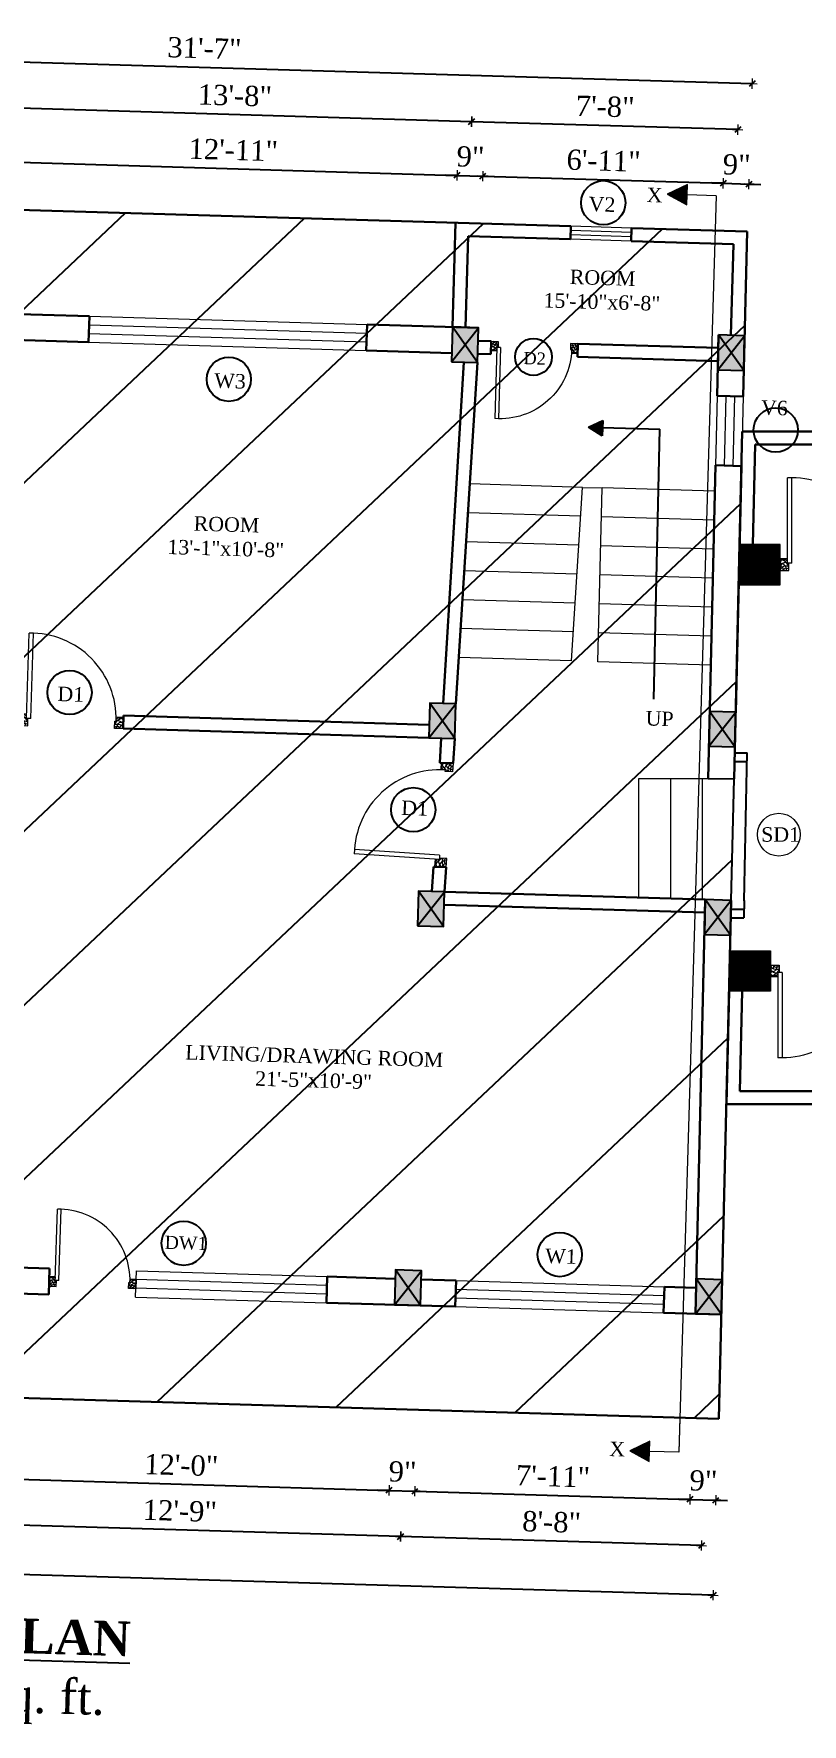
# Model space of a CAD drawing. Header units: inches. Extents: x 4069 to 291496, y -47643 to 12535.
# Drawn here: x 139579 to 139845, y -21531 to -20947 of the extents above; entities that cross this region are included whole.
import ezdxf

# ---------------------------------------------------------------- set-up
doc = ezdxf.new("R2010")
doc.units = ezdxf.units.IN
doc.header["$LTSCALE"] = 5
doc.header["$MEASUREMENT"] = 0
for name, color, linetype, lineweight in [('A-WALL', 7, 'Continuous', 9), ('Dimension', 7, 'Continuous', 18), ('DOOR', 62, 'Continuous', 0), ('Dw', 2, 'Continuous', 18), ('tefriş', 30, 'Continuous', 9)]:
    doc.layers.add(name, color=color, linetype=linetype, lineweight=lineweight)
doc.layers.add('dim line', color=7, linetype='Continuous', lineweight=15, true_color=0xfab2b2)
doc.layers.add('TEXT', color=6, linetype='Continuous')
doc.layers.add('WALL', color=7, linetype='Continuous')
doc.styles.add('ordinary', font='times.ttf')
doc.dimstyles.new('Copy of 96', dxfattribs={"dimtxt": 7, "dimasz": 4, "dimexe": 0.5, "dimexo": 0.5, "dimgap": 3, "dimtad": 1, "dimdec": 1, "dimzin": 11, "dimdsep": 46, "dimlunit": 4, "dimtxsty": 'ordinary', "dimblk": 'OBLIQUE', "dimcen": 0.09, "dimse1": 1, "dimse2": 1, "dimclrt": 6, "dimazin": 0, "dimtfac": 1, "dimtdec": 1, "dimtix": 1, "dimtmove": 2, "dimatfit": 3, "dimldrblk": 'leader', "dimfxl": 0.5, "dimfxlon": 1, "dimtolj": 1, "dimtzin": 0, "dimarcsym": 0})

# ---------------------------------------------------------------- blocks, each defined once
blk = doc.blocks.new('C1a')
at = {"color": 1, "ltscale": 5}
for p, q in [((18657.75, 4625.76), (18648.75, 4625.76)), ((18648.75, 4625.76), (18648.82, 4613.76)), ((18657.82, 4613.76), (18657.75, 4625.76)), ((18648.82, 4613.76), (18657.82, 4613.76))]:
    blk.add_line(p, q, dxfattribs=at)
blk = doc.blocks.new('A$C27B36B59')
at = {"layer": 'DOOR'}
for p, q in [((0, 4), (0, 0)), ((2.5, 4), (0, 4)), ((0, 0), (3, 0)), ((2.5, 2.5), (2.5, 4)), ((3, 2.5), (2.5, 2.5)), ((3, 0), (3, 2.5))]:
    blk.add_line(p, q, dxfattribs=at)
for centre, radius, start, end in [((-1.4, -0.54), 4.75, 22.14107, 72.83803), ((1.34, 2.09), 1.64, 45.13802, 144.89476), ((2.21, 0.3), 2.49, 83.31492, 152.65798), ((0.13, 0.37), 2.05, 349.48753, 93.68048), ((1.96, -0.47), 2.01, 58.74475, 166.49498), ((-0.06, 0.32), 1.13, 343.54197, 86.94698), ((2.08, -0.4), 1.17, 38.28162, 160.15192)]:
    blk.add_arc(centre, radius, start, end, dxfattribs=at)
blk = doc.blocks.new('D2')
at = {"layer": 'DOOR'}
for p, q in [((74473.95, 24047.59), (74473.95, 24018.09)), ((74473.95, 24047.59), (74475.45, 24047.59)), ((74475.45, 24047.59), (74475.45, 24018.13))]:
    blk.add_line(p, q, dxfattribs=at)
blk.add_arc((74473.95, 24047.59), 29.5, 180, 272.9146, dxfattribs=at)
at = {"layer": 'DOOR', "xscale": -1, "rotation": 180}
blk.add_blockref('A$C27B36B59', (74441.95, 24050.09), dxfattribs=at)
at = {"layer": 'DOOR', "rotation": 180}
blk.add_blockref('A$C27B36B59', (74477.95, 24050.09), dxfattribs=at)
blk = doc.blocks.new('x-x')
at = {"ltscale": 5}
for points in [[(11364.03, -701.52), (11364.03, -694.51), (11357.15, -698.09)], [(11364.03, -1135.52), (11364.03, -1128.51), (11357.15, -1132.09)]]:
    blk.add_hatch(color=256, dxfattribs=at).paths.add_polyline_path(points)
for p, q in [((11364.03, -694.51), (11357.15, -698.09)), ((11357.15, -698.09), (11364.03, -701.52)), ((11364.03, -701.52), (11364.03, -694.51)), ((11374.13, -698.09), (11364.03, -698.09)), ((11374.13, -698.09), (11374.13, -1132.09)), ((11364.03, -1128.51), (11357.15, -1132.09)), ((11357.15, -1132.09), (11364.03, -1135.52)), ((11364.03, -1135.52), (11364.03, -1128.51)), ((11374.13, -1132.09), (11364.03, -1132.09))]:
    blk.add_line(p, q, dxfattribs=at)
at = {"layer": 'A-WALL', "color": 1, "ltscale": 5}
blk.add_line((11374.13, -1120.09), (11374.13, -1132.09), dxfattribs=at)
at = {"layer": 'TEXT', "style": 'ordinary'}
for p in [(11350.08, -700.97), (11350.08, -1134.1)]:
    blk.add_text('X', height=5, dxfattribs=at).set_placement(p)
blk = doc.blocks.new('oblique')
at = {"color": 0, "lineweight": -2}
blk.add_line((0.25, 0.25), (-0.25, -0.25), dxfattribs=at)
at = {"layer": 'dim line', "lineweight": 9}
for p, q in [((-0.4375, 0), (0.4375, 0)), ((0, 0.4375), (0, -0.4375))]:
    blk.add_line(p, q, dxfattribs=at)
blk = doc.blocks.new('*D4118')
at = {"layer": 'A-WALL', "color": 0, "lineweight": -2, "ltscale": 50, "transparency": 16777216}
blk.add_line((139810.05, -21469.23), (139706.1, -21466.12), dxfattribs=at)
at = {"layer": 'Defpoints', "color": 0, "ltscale": 50, "transparency": 16777216}
for p in [(139708.49, -21386.23), (139812.44, -21389.33), (139706.1, -21466.12)]:
    blk.add_point(p, dxfattribs=at)
at = {"layer": 'A-WALL', "color": 0, "lineweight": -2, "ltscale": 50, "transparency": 16777216, "xscale": 4, "yscale": 4, "zscale": 4}
for p, rotation in [((139706.1, -21466.12), 178.289985427954), ((139810.05, -21469.23), 358.289985427954)]:
    blk.add_blockref('oblique', p, dxfattribs=dict(at, rotation=rotation))
at = {"layer": 'A-WALL', "color": 6, "ltscale": 50, "transparency": 16777216, "insert": (139758.27, -21461.12), "char_height": 7, "attachment_point": 5, "rotation": 358.28999, "style": 'ordinary'}
blk.add_mtext('\\A1;8\'-8"', dxfattribs=at)
blk = doc.blocks.new('_OBLIQUE')
at = {"color": 0, "linetype": 'ByBlock'}
blk.add_line((-0.5, -0.5), (0.5, 0.5), dxfattribs=at)
blk = doc.blocks.new('leader')
at = {"layer": 'Dimension'}
for p, q in [((0, -4.33), (0, 4.33)), ((-4.42, 0), (4.42, 0))]:
    blk.add_line(p, q, dxfattribs=at)
blk = doc.blocks.new('*D4119')
at = {"layer": 'A-WALL', "color": 0, "lineweight": -2, "ltscale": 50, "transparency": 16777216}
blk.add_line((139706.1, -21466.12), (139553.17, -21461.56), dxfattribs=at)
at = {"layer": 'Defpoints', "color": 0, "ltscale": 50, "transparency": 16777216}
for p in [(139555.55, -21381.66), (139708.49, -21386.23), (139553.17, -21461.56)]:
    blk.add_point(p, dxfattribs=at)
at = {"layer": 'A-WALL', "color": 0, "lineweight": -2, "ltscale": 50, "transparency": 16777216, "xscale": 4, "yscale": 4, "zscale": 4}
for p, rotation in [((139553.17, -21461.56), 178.2899854279592), ((139706.1, -21466.12), 358.2899854279593)]:
    blk.add_blockref('oblique', p, dxfattribs=dict(at, rotation=rotation))
at = {"layer": 'A-WALL', "color": 6, "ltscale": 50, "transparency": 16777216, "insert": (139629.83, -21457.27), "char_height": 7, "attachment_point": 5, "rotation": 358.28999, "style": 'ordinary'}
blk.add_mtext('\\A1;12\'-9"', dxfattribs=at)
blk = doc.blocks.new('*D4122')
at = {"layer": 'A-WALL', "color": 0, "lineweight": -2, "ltscale": 50, "transparency": 16777216}
blk.add_line((139814.04, -21486.38), (139241.3, -21469.28), dxfattribs=at)
at = {"layer": 'Defpoints', "color": 0, "ltscale": 50, "transparency": 16777216}
for p in [(139244.19, -21372.37), (139816.94, -21389.47), (139241.3, -21469.28)]:
    blk.add_point(p, dxfattribs=at)
at = {"layer": 'A-WALL', "color": 0, "lineweight": -2, "ltscale": 50, "transparency": 16777216, "xscale": 4, "yscale": 4, "zscale": 4}
for p, rotation in [((139241.3, -21469.28), 178.2899854279592), ((139814.04, -21486.38), 358.2899854279593)]:
    blk.add_blockref('oblique', p, dxfattribs=dict(at, rotation=rotation))
at = {"layer": 'A-WALL', "color": 6, "ltscale": 50, "transparency": 16777216, "insert": (139527.87, -21471.26), "char_height": 7, "attachment_point": 5, "rotation": 358.28999, "style": 'ordinary'}
blk.add_mtext('\\A1;47\'-9"', dxfattribs=at)
blk = doc.blocks.new('*D4134')
at = {"layer": 'A-WALL', "color": 0, "lineweight": -2, "ltscale": 50, "transparency": 16777216}
blk.add_line((139570.62, -20991.57), (139725.55, -20996.19), dxfattribs=at)
at = {"layer": 'Defpoints', "color": 0, "ltscale": 50, "transparency": 16777216}
for p in [(139725.55, -20996.19), (139569.06, -21043.92), (139723.99, -21048.54)]:
    blk.add_point(p, dxfattribs=at)
at = {"layer": 'A-WALL', "color": 0, "lineweight": -2, "ltscale": 50, "transparency": 16777216, "xscale": 4, "yscale": 4, "zscale": 4}
for p, rotation in [((139570.62, -20991.57), 178.2899854279593), ((139725.55, -20996.19), 358.2899854279593)]:
    blk.add_blockref('oblique', p, dxfattribs=dict(at, rotation=rotation))
at = {"layer": 'A-WALL', "color": 6, "ltscale": 50, "transparency": 16777216, "insert": (139648.28, -20987.38), "char_height": 7, "attachment_point": 5, "rotation": 358.28999, "style": 'ordinary'}
blk.add_mtext('\\A1;12\'-11"', dxfattribs=at)
blk = doc.blocks.new('*D4135')
at = {"layer": 'A-WALL', "color": 0, "lineweight": -2, "ltscale": 50, "transparency": 16777216}
for p, q in [((139725.55, -20996.19), (139721.55, -20996.07)), ((139725.55, -20996.19), (139734.55, -20996.46)), ((139734.55, -20996.46), (139738.55, -20996.58))]:
    blk.add_line(p, q, dxfattribs=at)
at = {"layer": 'Defpoints', "color": 0, "ltscale": 50, "transparency": 16777216}
for p in [(139734.55, -20996.46), (139723.99, -21048.54), (139732.99, -21048.81)]:
    blk.add_point(p, dxfattribs=at)
at = {"layer": 'A-WALL', "color": 0, "lineweight": -2, "ltscale": 50, "transparency": 16777216, "xscale": 4, "yscale": 4, "zscale": 4}
for p, rotation in [((139725.55, -20996.19), 358.2899854279593), ((139734.55, -20996.46), 178.2899854279593)]:
    blk.add_blockref('oblique', p, dxfattribs=dict(at, rotation=rotation))
at = {"layer": 'A-WALL', "color": 6, "ltscale": 50, "transparency": 16777216, "insert": (139730.25, -20989.76), "char_height": 7, "attachment_point": 5, "rotation": 358.28999, "style": 'ordinary'}
blk.add_mtext('\\A1;9"', dxfattribs=at)
blk = doc.blocks.new('*D4136')
at = {"layer": 'A-WALL', "color": 0, "lineweight": -2, "ltscale": 50, "transparency": 16777216}
blk.add_line((139734.55, -20996.46), (139817.51, -20998.94), dxfattribs=at)
at = {"layer": 'Defpoints', "color": 0, "ltscale": 50, "transparency": 16777216}
for p in [(139817.51, -20998.94), (139732.99, -21048.81), (139815.95, -21051.29)]:
    blk.add_point(p, dxfattribs=at)
at = {"layer": 'A-WALL', "color": 0, "lineweight": -2, "ltscale": 50, "transparency": 16777216, "xscale": 4, "yscale": 4, "zscale": 4}
for p, rotation in [((139734.55, -20996.46), 178.2899854279593), ((139817.51, -20998.94), 358.2899854279593)]:
    blk.add_blockref('oblique', p, dxfattribs=dict(at, rotation=rotation))
at = {"layer": 'A-WALL', "color": 6, "ltscale": 50, "transparency": 16777216, "insert": (139776.23, -20991.14), "char_height": 7, "attachment_point": 5, "rotation": 358.28999, "style": 'ordinary'}
blk.add_mtext('\\A1;6\'-11"', dxfattribs=at)
blk = doc.blocks.new('*D4137')
at = {"layer": 'A-WALL', "color": 0, "lineweight": -2, "ltscale": 50, "transparency": 16777216}
for p, q in [((139817.51, -20998.94), (139813.51, -20998.82)), ((139817.51, -20998.94), (139826.51, -20999.21)), ((139826.51, -20999.21), (139830.51, -20999.33))]:
    blk.add_line(p, q, dxfattribs=at)
at = {"layer": 'Defpoints', "color": 0, "ltscale": 50, "transparency": 16777216}
for p in [(139826.51, -20999.21), (139815.95, -21051.29), (139824.95, -21051.56)]:
    blk.add_point(p, dxfattribs=at)
at = {"layer": 'A-WALL', "color": 0, "lineweight": -2, "ltscale": 50, "transparency": 16777216, "xscale": 4, "yscale": 4, "zscale": 4}
for p, rotation in [((139817.51, -20998.94), 358.2899854279593), ((139826.51, -20999.21), 178.2899854279593)]:
    blk.add_blockref('oblique', p, dxfattribs=dict(at, rotation=rotation))
at = {"layer": 'A-WALL', "color": 6, "ltscale": 50, "transparency": 16777216, "insert": (139822.21, -20992.51), "char_height": 7, "attachment_point": 5, "rotation": 358.28999, "style": 'ordinary'}
blk.add_mtext('\\A1;9"', dxfattribs=at)
blk = doc.blocks.new('*D4138')
at = {"layer": 'A-WALL', "color": 0, "lineweight": -2, "ltscale": 50, "transparency": 16777216}
blk.add_line((139822.57, -20980.4), (139730.61, -20977.66), dxfattribs=at)
at = {"layer": 'Defpoints', "color": 0, "ltscale": 50, "transparency": 16777216}
for p in [(139730.61, -20977.66), (139728.49, -21048.68), (139820.45, -21051.42)]:
    blk.add_point(p, dxfattribs=at)
at = {"layer": 'A-WALL', "color": 0, "lineweight": -2, "ltscale": 50, "transparency": 16777216, "xscale": 4, "yscale": 4, "zscale": 4}
for p, rotation in [((139730.61, -20977.66), 178.2899854279555), ((139822.57, -20980.4), 358.2899854279555)]:
    blk.add_blockref('oblique', p, dxfattribs=dict(at, rotation=rotation))
at = {"layer": 'A-WALL', "color": 6, "ltscale": 50, "transparency": 16777216, "insert": (139776.78, -20972.46), "char_height": 7, "attachment_point": 5, "rotation": 358.28999, "style": 'ordinary'}
blk.add_mtext('\\A1;7\'-8"', dxfattribs=at)
blk = doc.blocks.new('*D4106')
at = {"layer": 'A-WALL', "color": 0, "lineweight": -2, "ltscale": 50, "transparency": 16777216}
blk.add_line((139730.61, -20977.66), (139566.68, -20972.77), dxfattribs=at)
at = {"layer": 'Defpoints', "color": 0, "ltscale": 50, "transparency": 16777216}
for p in [(139566.68, -20972.77), (139564.56, -21043.78), (139728.49, -21048.68)]:
    blk.add_point(p, dxfattribs=at)
at = {"layer": 'A-WALL', "color": 0, "lineweight": -2, "ltscale": 50, "transparency": 16777216, "xscale": 4, "yscale": 4, "zscale": 4}
for p, rotation in [((139566.68, -20972.77), 178.2899854279592), ((139730.61, -20977.66), 358.2899854279593)]:
    blk.add_blockref('oblique', p, dxfattribs=dict(at, rotation=rotation))
at = {"layer": 'A-WALL', "color": 6, "ltscale": 50, "transparency": 16777216, "insert": (139648.84, -20968.65), "char_height": 7, "attachment_point": 5, "rotation": 358.28999, "style": 'ordinary'}
blk.add_mtext('\\A1;13\'-8"', dxfattribs=at)
blk = doc.blocks.new('*D4108')
at = {"layer": 'A-WALL', "color": 0, "lineweight": -2, "ltscale": 50, "transparency": 16777216}
blk.add_line((139448.71, -20953.22), (139827.54, -20964.53), dxfattribs=at)
at = {"layer": 'Defpoints', "color": 0, "ltscale": 50, "transparency": 16777216}
for p in [(139827.54, -20964.53), (139446.11, -21040.25), (139824.95, -21051.56)]:
    blk.add_point(p, dxfattribs=at)
at = {"layer": 'A-WALL', "color": 0, "lineweight": -2, "ltscale": 50, "transparency": 16777216, "xscale": 4, "yscale": 4, "zscale": 4}
for p, rotation in [((139448.71, -20953.22), 178.2899854279592), ((139827.54, -20964.53), 358.2899854279593)]:
    blk.add_blockref('oblique', p, dxfattribs=dict(at, rotation=rotation))
at = {"layer": 'A-WALL', "color": 6, "ltscale": 50, "transparency": 16777216, "insert": (139638.32, -20952.31), "char_height": 7, "attachment_point": 5, "rotation": 358.28999, "style": 'ordinary'}
blk.add_mtext('\\A1;31\'-7"', dxfattribs=at)
blk = doc.blocks.new('*D4114')
at = {"layer": 'A-WALL', "color": 0, "lineweight": -2, "ltscale": 50, "transparency": 16777216}
blk.add_line((139558.14, -21445.9), (139702.07, -21450.19), dxfattribs=at)
at = {"layer": 'Defpoints', "color": 0, "ltscale": 50, "transparency": 16777216}
for p in [(139560.05, -21381.8), (139703.99, -21386.1), (139702.07, -21450.19)]:
    blk.add_point(p, dxfattribs=at)
at = {"layer": 'A-WALL', "color": 0, "lineweight": -2, "ltscale": 50, "transparency": 16777216, "xscale": 4, "yscale": 4, "zscale": 4}
for p, rotation in [((139558.14, -21445.9), 178.2899854279592), ((139702.07, -21450.19), 358.2899854279593)]:
    blk.add_blockref('oblique', p, dxfattribs=dict(at, rotation=rotation))
at = {"layer": 'A-WALL', "color": 6, "ltscale": 50, "transparency": 16777216, "insert": (139630.3, -21441.49), "char_height": 7, "attachment_point": 5, "rotation": 358.28999, "style": 'ordinary'}
blk.add_mtext('\\A1;12\'-0"', dxfattribs=at)
blk = doc.blocks.new('*D4115')
at = {"layer": 'A-WALL', "color": 0, "lineweight": -2, "ltscale": 50, "transparency": 16777216}
for p, q in [((139702.07, -21450.19), (139698.08, -21450.07)), ((139702.07, -21450.19), (139711.07, -21450.46)), ((139711.07, -21450.46), (139715.07, -21450.58))]:
    blk.add_line(p, q, dxfattribs=at)
at = {"layer": 'Defpoints', "color": 0, "ltscale": 50, "transparency": 16777216}
for p in [(139703.99, -21386.1), (139712.98, -21386.36), (139711.07, -21450.46)]:
    blk.add_point(p, dxfattribs=at)
at = {"layer": 'A-WALL', "color": 0, "lineweight": -2, "ltscale": 50, "transparency": 16777216, "xscale": 4, "yscale": 4, "zscale": 4}
for p, rotation in [((139702.07, -21450.19), 358.2899854279593), ((139711.07, -21450.46), 178.2899854279592)]:
    blk.add_blockref('oblique', p, dxfattribs=dict(at, rotation=rotation))
at = {"layer": 'A-WALL', "color": 6, "ltscale": 50, "transparency": 16777216, "insert": (139706.77, -21443.76), "char_height": 7, "attachment_point": 5, "rotation": 358.28999, "style": 'ordinary'}
blk.add_mtext('\\A1;9"', dxfattribs=at)
blk = doc.blocks.new('*D4116')
at = {"layer": 'A-WALL', "color": 0, "lineweight": -2, "ltscale": 50, "transparency": 16777216}
blk.add_line((139711.07, -21450.46), (139806.03, -21453.3), dxfattribs=at)
at = {"layer": 'Defpoints', "color": 0, "ltscale": 50, "transparency": 16777216}
for p in [(139712.98, -21386.36), (139807.94, -21389.2), (139806.03, -21453.3)]:
    blk.add_point(p, dxfattribs=at)
at = {"layer": 'A-WALL', "color": 0, "lineweight": -2, "ltscale": 50, "transparency": 16777216, "xscale": 4, "yscale": 4, "zscale": 4}
for p, rotation in [((139711.07, -21450.46), 178.2899854279592), ((139806.03, -21453.3), 358.2899854279593)]:
    blk.add_blockref('oblique', p, dxfattribs=dict(at, rotation=rotation))
at = {"layer": 'A-WALL', "color": 6, "ltscale": 50, "transparency": 16777216, "insert": (139758.74, -21445.31), "char_height": 7, "attachment_point": 5, "rotation": 358.28999, "style": 'ordinary'}
blk.add_mtext('\\A1;7\'-11"', dxfattribs=at)
blk = doc.blocks.new('*D4117')
at = {"layer": 'A-WALL', "color": 0, "lineweight": -2, "ltscale": 50, "transparency": 16777216}
for p, q in [((139806.03, -21453.3), (139802.03, -21453.18)), ((139806.03, -21453.3), (139815.02, -21453.57)), ((139815.02, -21453.57), (139819.02, -21453.69))]:
    blk.add_line(p, q, dxfattribs=at)
at = {"layer": 'Defpoints', "color": 0, "ltscale": 50, "transparency": 16777216}
for p in [(139807.94, -21389.2), (139816.94, -21389.47), (139815.02, -21453.57)]:
    blk.add_point(p, dxfattribs=at)
at = {"layer": 'A-WALL', "color": 0, "lineweight": -2, "ltscale": 50, "transparency": 16777216, "xscale": 4, "yscale": 4, "zscale": 4}
for p, rotation in [((139806.03, -21453.3), 358.2899854279593), ((139815.02, -21453.57), 178.2899854279592)]:
    blk.add_blockref('oblique', p, dxfattribs=dict(at, rotation=rotation))
at = {"layer": 'A-WALL', "color": 6, "ltscale": 50, "transparency": 16777216, "insert": (139810.72, -21446.86), "char_height": 7, "attachment_point": 5, "rotation": 358.28999, "style": 'ordinary'}
blk.add_mtext('\\A1;9"', dxfattribs=at)

msp = doc.modelspace()

# ---------------------------------------------------------------- hatches: boundary and pattern name
at = {"layer": 'A-WALL', "ltscale": 5}
h = msp.add_hatch(dxfattribs=at)
h.set_pattern_fill('ANSI31', color=256)
h.set_pattern_definition([(45, (115401.16021, -22776.31467), (-0.08838834765, 0.08838834765), [])])
h.paths.add_polyline_path([(139823.23823, -21137.59353), (139837.23823, -21137.59353), (139837.23823, -21123.59353), (139823.23823, -21123.59353)])
h = msp.add_hatch(dxfattribs=at)
h.set_pattern_fill('ANSI31', color=256)
h.set_pattern_definition([(45, (115288.2145, -22767.597), (-0.08838834765, 0.08838834765), [])])
h.paths.add_polyline_path([(139819.91363, -21263.87586), (139819.91363, -21277.87586), (139833.91363, -21277.87586), (139833.91363, -21263.87586)])
at = {"layer": 'WALL', "linetype": 'ByBlock', "ltscale": 5, "true_color": 0xf8991e}
h = msp.add_hatch(dxfattribs=at)
h.set_pattern_fill('ANSI31', color=30, scale=350, angle=-1.71001457)
h.set_pattern_definition([(43.29, (132890.38, -17903.716), (-29.99899, 31.8453), [])])
h.paths.add_polyline_path([(139222.6859, -21407.74277), (139467.62073, -21004.87244), (139825.90908, -21015.56887), (139816.08424, -21425.45823)])
h = msp.add_hatch(color=30, dxfattribs=at)
h.dxf.hatch_style = 1
h.paths.add_polyline_path([(139728.30931, -21054.67382), (139723.63227, -21060.53686), (139732.62826, -21060.80543)])
h.paths.add_polyline_path([(139732.62826, -21060.80543), (139732.98636, -21048.81077), (139728.30931, -21054.67382)])
h.paths.add_polyline_path([(139728.30931, -21054.67382), (139732.98636, -21048.81077), (139723.99036, -21048.5422)])
h.paths.add_polyline_path([(139723.99036, -21048.5422), (139723.63227, -21060.53686), (139728.30931, -21054.67382)])
h = msp.add_hatch(color=30, dxfattribs=at)
h.dxf.hatch_style = 1
h.paths.add_polyline_path([(139824.66115, -21063.553), (139820.30523, -21057.42029), (139815.66499, -21063.28443)])
h.paths.add_polyline_path([(139824.66115, -21063.553), (139824.94547, -21051.55614), (139820.30523, -21057.42029)])
h.paths.add_polyline_path([(139824.94547, -21051.55614), (139815.94931, -21051.28757), (139820.30523, -21057.42029)])
h.paths.add_polyline_path([(139820.30523, -21057.42029), (139815.94931, -21051.28757), (139815.66499, -21063.28443)])
at = {"layer": 'WALL', "linetype": 'ByBlock', "ltscale": 5}
msp.add_hatch(color=2, dxfattribs=at).paths.add_polyline_path([(139771.01206, -21083.12581), (139775.94274, -21080.86936), (139775.78613, -21086.11526)])
at = {"layer": 'WALL', "linetype": 'ByBlock', "ltscale": 5, "true_color": 0xf8991e}
h = msp.add_hatch(color=30, dxfattribs=at)
h.dxf.hatch_style = 1
h.paths.add_polyline_path([(139720.47548, -21184.49786), (139715.79844, -21190.36091), (139724.79443, -21190.62948)])
h.paths.add_polyline_path([(139724.79443, -21190.62948), (139725.15252, -21178.63482), (139720.47548, -21184.49786)])
h.paths.add_polyline_path([(139720.47548, -21184.49786), (139725.15252, -21178.63482), (139716.15653, -21178.36625)])
h.paths.add_polyline_path([(139716.15653, -21178.36625), (139715.79844, -21190.36091), (139720.47548, -21184.49786)])
h = msp.add_hatch(color=30, dxfattribs=at)
h.dxf.hatch_style = 1
h.paths.add_polyline_path([(139821.58104, -21193.51897), (139817.22512, -21187.38625), (139812.58488, -21193.25039)])
h.paths.add_polyline_path([(139821.58104, -21193.51897), (139821.86536, -21181.52211), (139817.22512, -21187.38625)])
h.paths.add_polyline_path([(139821.86536, -21181.52211), (139812.8692, -21181.25354), (139817.22512, -21187.38625)])
h.paths.add_polyline_path([(139817.22512, -21187.38625), (139812.8692, -21181.25354), (139812.58488, -21193.25039)])
h = msp.add_hatch(color=30, dxfattribs=at)
h.dxf.hatch_style = 1
h.paths.add_polyline_path([(139716.55856, -21249.40989), (139711.88152, -21255.27293), (139720.87751, -21255.5415)])
h.paths.add_polyline_path([(139720.87751, -21255.5415), (139721.23561, -21243.54684), (139716.55856, -21249.40989)])
h.paths.add_polyline_path([(139716.55856, -21249.40989), (139721.23561, -21243.54684), (139712.23961, -21243.27827)])
h.paths.add_polyline_path([(139712.23961, -21243.27827), (139711.88152, -21255.27293), (139716.55856, -21249.40989)])
h = msp.add_hatch(color=30, dxfattribs=at)
h.dxf.hatch_style = 1
h.paths.add_polyline_path([(139820.04099, -21258.50195), (139815.68507, -21252.36923), (139811.04483, -21258.23338)])
h.paths.add_polyline_path([(139820.04099, -21258.50195), (139820.32531, -21246.50509), (139815.68507, -21252.36923)])
h.paths.add_polyline_path([(139820.32531, -21246.50509), (139811.32915, -21246.23652), (139815.68507, -21252.36923)])
h.paths.add_polyline_path([(139815.68507, -21252.36923), (139811.32915, -21246.23652), (139811.04483, -21258.23338)])
h = msp.add_hatch(color=30, dxfattribs=at)
h.dxf.hatch_style = 1
h.paths.add_polyline_path([(139708.66447, -21380.23258), (139703.98743, -21386.09562), (139712.98342, -21386.36419)])
h.paths.add_polyline_path([(139712.98342, -21386.36419), (139713.34151, -21374.36954), (139708.66447, -21380.23258)])
h.paths.add_polyline_path([(139708.66447, -21380.23258), (139713.34151, -21374.36954), (139704.34552, -21374.10097)])
h.paths.add_polyline_path([(139704.34552, -21374.10097), (139703.98743, -21386.09562), (139708.66447, -21380.23258)])
h = msp.add_hatch(color=30, dxfattribs=at)
h.dxf.hatch_style = 1
h.paths.add_polyline_path([(139816.93719, -21389.46765), (139812.58127, -21383.33494), (139807.94103, -21389.19908)])
h.paths.add_polyline_path([(139816.93719, -21389.46765), (139817.22151, -21377.4708), (139812.58127, -21383.33494)])
h.paths.add_polyline_path([(139817.22151, -21377.4708), (139808.22534, -21377.20222), (139812.58127, -21383.33494)])
h.paths.add_polyline_path([(139812.58127, -21383.33494), (139808.22534, -21377.20222), (139807.94103, -21389.19908)])

# ---------------------------------------------------------------- linework, layer by layer
at = {"color": 1, "ltscale": 5}
for p, q in [((139723.63227, -21060.53686), (139732.98636, -21048.81077)), ((139732.62826, -21060.80543), (139723.99036, -21048.5422)), ((139815.66499, -21063.28443), (139824.94547, -21051.55614)), ((139824.66115, -21063.553), (139815.94931, -21051.28757)), ((139729.669, -21112.74017), (139729.33459, -21112.71896)), ((139724.79443, -21190.62948), (139716.15653, -21178.36625)), ((139715.79844, -21190.36091), (139725.15252, -21178.63482)), ((139812.58488, -21193.25039), (139821.86536, -21181.52211)), ((139821.58104, -21193.51897), (139812.8692, -21181.25354)), ((139711.88152, -21255.27293), (139721.23561, -21243.54684)), ((139720.87751, -21255.5415), (139712.23961, -21243.27827)), ((139820.32531, -21246.50509), (139811.04483, -21258.23338)), ((139820.04099, -21258.50195), (139811.32915, -21246.23652)), ((139703.98743, -21386.09562), (139713.34151, -21374.36954)), ((139712.98342, -21386.36419), (139704.34552, -21374.10097)), ((139807.94103, -21389.19908), (139817.22151, -21377.4708)), ((139816.93719, -21389.46765), (139808.22534, -21377.20222))]:
    msp.add_line(p, q, dxfattribs=at)
at = {"layer": 'A-WALL', "lineweight": 30}
for p, q in [((139764.93621, -21013.74857), (139467.62073, -21004.87244)), ((139723.99036, -21048.5422), (139725.06464, -21012.55824)), ((139764.80192, -21018.24657), (139764.93621, -21013.74857)), ((139785.79257, -21018.87323), (139785.92685, -21014.37523)), ((139825.79842, -21015.56557), (139785.92685, -21014.37523)), ((139728.48836, -21048.67649), (139729.42835, -21017.19052)), ((139764.80192, -21018.24657), (139729.42835, -21017.19052)), ((139821.16614, -21019.92928), (139785.79257, -21018.87323)), ((139821.16614, -21019.92928), (139820.22615, -21051.41525)), ((139824.44791, -21072.55065), (139825.79842, -21015.56557)), ((139598.54625, -21044.79716), (139541.69129, -21043.0998)), ((139598.27769, -21053.79316), (139598.54625, -21044.79716)), ((139694.23493, -21056.65789), (139694.5035, -21047.6619)), ((139732.98636, -21048.81077), (139694.5035, -21047.6619)), ((139598.27769, -21053.79316), (139568.79082, -21052.91285)), ((139737.35007, -21053.44305), (139732.85207, -21053.30877)), ((139737.35007, -21053.44305), (139737.21578, -21057.94105)), ((139767.33551, -21054.33825), (139767.20122, -21058.83624)), ((139815.87035, -21055.78722), (139767.33551, -21054.33825)), ((139815.45175, -21072.28207), (139815.94931, -21051.28757)), ((139723.7218, -21057.5382), (139694.23493, -21056.65789)), ((139727.94775, -21060.6657), (139720.83704, -21178.50598)), ((139732.62826, -21060.80543), (139725.15252, -21178.63482)), ((139737.21578, -21057.94105), (139732.71779, -21057.80676)), ((139815.73607, -21060.28521), (139767.20122, -21058.83624)), ((139815.45175, -21072.28207), (139824.44791, -21072.55065)), ((139823.23823, -21123.59353), (139824.16251, -21084.59353)), ((139824.16251, -21084.59353), (139887.1245, -21084.59353)), ((139827.73949, -21123.59353), (139828.55712, -21089.09353)), ((139828.55712, -21089.09353), (139891.6245, -21089.09353)), ((139812.31815, -21204.50509), (139814.88314, -21096.27488)), ((139814.88314, -21096.27488), (139823.8793, -21096.54345)), ((139821.86536, -21181.52211), (139823.8793, -21096.54345)), ((139823.23823, -21123.59353), (139821.32068, -21204.50509)), ((139821.58104, -21193.51897), (139822.59988, -21150.52909)), ((139610.23198, -21187.2093), (139610.36626, -21182.7113)), ((139610.36626, -21182.7113), (139715.93272, -21185.86291)), ((139610.23198, -21187.2093), (139715.79844, -21190.36091)), ((139720.11392, -21190.48974), (139719.60171, -21198.97824)), ((139724.79443, -21190.62948), (139724.22368, -21199.11622)), ((139719.60171, -21198.97824), (139724.22368, -21199.11622)), ((139717.43234, -21234.92951), (139716.92012, -21243.41801)), ((139717.43234, -21234.92951), (139721.80636, -21235.0601)), ((139721.80636, -21235.0601), (139721.23561, -21243.54684)), ((139721.10132, -21248.04484), (139811.19486, -21250.73451)), ((139721.23561, -21243.54684), (139811.32915, -21246.23652)), ((139807.94103, -21389.19908), (139811.32915, -21246.23652)), ((139816.08424, -21425.45823), (139820.32531, -21246.50509)), ((139819.58184, -21277.87586), (139818.65757, -21316.87586)), ((139824.0831, -21277.87586), (139823.26548, -21312.37586)), ((140079.19129, -21312.37586), (139823.26548, -21312.37586)), ((140083.69129, -21316.87586), (139818.65757, -21316.87586)), ((139560.32012, -21372.80253), (139584.8093, -21373.53364)), ((139584.54073, -21382.52963), (139584.8093, -21373.53364)), ((139680.49798, -21385.39436), (139680.76655, -21376.39837)), ((139680.76655, -21376.39837), (139704.256, -21377.09963)), ((139527.56611, -21380.8287), (139584.54073, -21382.52963)), ((139713.25199, -21377.3682), (139725.24673, -21377.72629)), ((139724.97816, -21386.72229), (139725.24673, -21377.72629)), ((139796.9461, -21388.87084), (139797.21466, -21379.87484)), ((139797.21466, -21379.87484), (139808.15295, -21380.25712)), ((139680.49798, -21385.39436), (139724.97816, -21386.72229)), ((139796.9461, -21388.87084), (139816.93719, -21389.46765)), ((139222.6859, -21407.74277), (139816.08424, -21425.45823))]:
    msp.add_line(p, q, dxfattribs=at)
at = {"layer": 'A-WALL', "ltscale": 5}
for p, q in [((139799.32068, -21204.50509), (139788.32068, -21204.50509)), ((139788.32068, -21204.50509), (139788.32068, -21245.54962)), ((139810.32068, -21204.50509), (139799.32068, -21204.50509)), ((139799.32068, -21204.50509), (139799.32068, -21245.87801)), ((139821.32068, -21204.50509), (139810.32068, -21204.50509)), ((139810.32068, -21204.50509), (139810.32068, -21246.20641)), ((139812.31815, -21204.50509), (139821.32068, -21204.50509))]:
    msp.add_line(p, q, dxfattribs=at)
for points in [[(139823.23823, -21137.59353), (139837.23823, -21137.59353), (139837.23823, -21123.59353), (139823.23823, -21123.59353)], [(139819.91363, -21263.87586), (139833.91363, -21263.87586), (139833.91363, -21277.87586), (139819.91363, -21277.87586)]]:
    msp.add_lwpolyline(points, close=True, dxfattribs=at)
msp.add_circle((139836.79233, -21223.79641), 7.38406, dxfattribs=at)
at = {"layer": 'Dw', "color": 3}
for p, q in [((139785.92685, -21014.37523), (139764.93621, -21013.74857)), ((139785.79257, -21018.87323), (139764.80192, -21018.24657)), ((139785.83733, -21017.3739), (139764.84668, -21016.74724)), ((139785.88209, -21015.87456), (139764.89145, -21015.2479)), ((139598.45673, -21047.79583), (139694.41398, -21050.66056)), ((139598.54625, -21044.79716), (139694.5035, -21047.6619)), ((139598.27769, -21053.79316), (139694.23493, -21056.65789)), ((139598.36721, -21050.79449), (139694.32446, -21053.65922)), ((139815.4511, -21072.30974), (139814.88248, -21096.30255)), ((139818.45025, -21072.38082), (139817.88164, -21096.37363)), ((139821.44941, -21072.4519), (139820.8808, -21096.44471)), ((139824.44857, -21072.52298), (139823.87996, -21096.51578)), ((139614.52737, -21383.42486), (139614.79594, -21374.42887)), ((139614.79594, -21374.42887), (139680.76655, -21376.39837)), ((139680.5875, -21382.3957), (139614.61689, -21380.4262)), ((139680.67702, -21379.39704), (139614.70642, -21377.42753)), ((139725.13432, -21380.72416), (139797.10226, -21382.87271)), ((139725.13432, -21380.72416), (139797.10226, -21382.87271)), ((139725.24673, -21377.72629), (139797.21466, -21379.87484)), ((139614.52737, -21383.42486), (139680.49798, -21385.39436)), ((139724.95527, -21386.7216), (139796.92321, -21388.87015)), ((139725.0448, -21383.72282), (139797.01273, -21385.87137))]:
    msp.add_line(p, q, dxfattribs=at)
at = {"layer": 'tefriş', "ltscale": 5}
for p, q in [((139768.95004, -21103.90843), (139729.96741, -21102.74463)), ((139765.14882, -21163.82167), (139768.95004, -21103.90843)), ((139768.95004, -21103.90843), (139775.68725, -21104.10956)), ((139774.26564, -21164.09461), (139775.68725, -21104.10956)), ((139814.66988, -21105.27336), (139775.68725, -21104.10956)), ((139768.31722, -21113.88275), (139729.33459, -21112.71896)), ((139814.43289, -21115.27339), (139775.45025, -21114.10959)), ((139767.68439, -21123.85708), (139728.70176, -21122.69329)), ((139814.19596, -21125.27039), (139775.21333, -21124.10659)), ((139767.05157, -21133.83141), (139728.06893, -21132.66762)), ((139813.95909, -21135.2655), (139774.97645, -21134.10171)), ((139766.41589, -21143.85059), (139727.43326, -21142.68679)), ((139813.72212, -21145.2644), (139774.73949, -21144.1006)), ((139765.78591, -21153.78007), (139726.80328, -21152.61627)), ((139813.4852, -21155.2614), (139774.50256, -21154.0976)), ((139765.14882, -21163.82167), (139726.16619, -21162.65788)), ((139813.24827, -21165.2584), (139774.26564, -21164.09461))]:
    msp.add_line(p, q, dxfattribs=at)
at = {"layer": 'TEXT'}
for centre, radius in [((139776.12865, -21005.65311), 7.64038), ((139751.99857, -21058.89364), 6.36673), ((139646.75036, -21066.5941), 7.64038), ((139835.69267, -21084.10704), 7.64038), ((139591.71154, -21174.73146), 7.64038), ((139710.47474, -21215.18671), 7.64038), ((139631.14178, -21364.88789), 7.64038), ((139761.08345, -21368.7672), 7.64038)]:
    msp.add_circle(centre, radius, dxfattribs=at)
at = {"layer": 'WALL', "color": 2, "linetype": 'ByBlock', "ltscale": 5}
for p, q in [((139771.01206, -21083.12581), (139775.94274, -21080.86936)), ((139775.78613, -21086.11526), (139771.01206, -21083.12581)), ((139775.94274, -21080.86936), (139775.78613, -21086.11526)), ((139775.87104, -21083.27087), (139795.67221, -21083.86202)), ((139793.58371, -21177.02386), (139795.67221, -21083.86202))]:
    msp.add_line(p, q, dxfattribs=at)
at = {"layer": 'WALL', "color": 2, "linetype": 'ByBlock'}
for p, q in [((139821.53397, -21195.50509), (139825.8215, -21195.50509)), ((139824.82404, -21246.61171), (139825.8215, -21195.50509)), ((139821.46288, -21198.50509), (139825.76295, -21198.50509)), ((139820.32531, -21246.50509), (139821.32068, -21204.50509)), ((139824.82657, -21246.50509), (139824.68438, -21252.50509)), ((139820.18311, -21252.50509), (139824.69737, -21252.50509)), ((139820.25421, -21249.50509), (139824.75547, -21249.50509))]:
    msp.add_line(p, q, dxfattribs=at)
at = {"layer": 'WALL', "color": 2, "linetype": 'ByBlock', "ltscale": 5}
for points in [[(139723.63227, -21060.53686), (139732.62826, -21060.80543), (139732.98636, -21048.81077), (139723.99036, -21048.5422)], [(139815.94931, -21051.28757), (139815.66499, -21063.28443), (139824.66115, -21063.553), (139824.94547, -21051.55614)], [(139715.79844, -21190.36091), (139724.79443, -21190.62948), (139725.15252, -21178.63482), (139716.15653, -21178.36625)], [(139812.8692, -21181.25354), (139812.58488, -21193.25039), (139821.58104, -21193.51897), (139821.86536, -21181.52211)], [(139711.88152, -21255.27293), (139720.87751, -21255.5415), (139721.23561, -21243.54684), (139712.23961, -21243.27827)], [(139811.32915, -21246.23652), (139811.04483, -21258.23338), (139820.04099, -21258.50195), (139820.32531, -21246.50509)], [(139703.98743, -21386.09562), (139712.98342, -21386.36419), (139713.34151, -21374.36954), (139704.34552, -21374.10097)], [(139808.22534, -21377.20222), (139807.94103, -21389.19908), (139816.93719, -21389.46765), (139817.22151, -21377.4708)]]:
    msp.add_lwpolyline(points, close=True, dxfattribs=at)

# ---------------------------------------------------------------- block references
at = {"layer": 'A-WALL', "color": 1, "rotation": 358.2899854279544}
msp.add_blockref('x-x', (128466.94215, -19966.04811), dxfattribs=at)
at = {"layer": 'WALL', "color": 2, "linetype": 'ByBlock', "yscale": 0.8333000000002357, "zscale": 0.8333}
for p, xscale, rotation in [((201174.14718, -42937.45978), -0.8332999999984168, 358.2899854279544), ((202217.50382, -3199.68779), 0.8332999999984168, 178.2899854279543)]:
    msp.add_blockref('D2', p, dxfattribs=dict(at, xscale=xscale, rotation=rotation))
at = {"layer": 'WALL', "color": 2, "linetype": 'ByBlock', "ltscale": 5}
for p, rotation in [((121037.47204, -25118.49036), 358.2899854279544), ((121034.39193, -25248.45632), 358.2899854281578), ((121032.85188, -25313.43931), 358.2899854281289), ((121029.74808, -25444.40501), 358.2899854279544)]:
    msp.add_blockref('C1a', p, dxfattribs=dict(at, rotation=rotation))
at = {"layer": 'WALL', "color": 2, "linetype": 'ByBlock'}
for p, rotation in [((214315.18946, 2917.49439), 180.0000000001832), ((214736.70876, 630.7493), 178.2899854279543), ((120723.48548, 54688.82118), 266.1524916296482)]:
    msp.add_blockref('D2', p, dxfattribs=dict(at, rotation=rotation))
at = {"layer": 'WALL', "color": 2, "linetype": 'ByBlock', "xscale": -1, "rotation": 359.9999999998169}
msp.add_blockref('D2', (214311.86486, -45318.96377), dxfattribs=at)

# ---------------------------------------------------------------- texts
at = {"layer": 'TEXT', "style": 'ordinary'}
for s, height, rotation, p in [('V2', 5, 358.29037351, (139771.00646, -21008.56567)), ('D2', 4.1665, 358.28959735, (139748.50903, -21061.34388)), ('W3', 5, 358.29037351, (139641.62817, -21069.50667)), ('V6', 5, 358.29037351, (139830.57048, -21078.78839)), ('D1', 5, 358.29037351, (139587.47193, -21177.67037)), ('UP', 5, 358.28959735, (139790.70348, -21186.09684)), ('D1', 5, 358.28959735, (139706.26909, -21216.98708)), ('DW1', 4.5, 358.29037351, (139624.52157, -21366.76289)), ('W1', 5, 358.29037351, (139755.96126, -21371.67977))]:
    msp.add_text(s, height=height, rotation=rotation, dxfattribs=at).set_placement(p)
msp.add_text('SD1', height=5, dxfattribs=at).set_placement((139830.67481, -21226.24053))
at = {"layer": 'TEXT', "char_height": 5, "attachment_point": 8, "rotation": 358.28959735, "style": 'ordinary'}
for s, insert in [('ROOM\\P15\'-10"x6\'-8"', (139775.56176, -21042.44349)), ('ROOM\\P13\'-1"x10\'-8"', (139645.60767, -21127.58601)), ('LIVING/DRAWING ROOM\\P21\'-5"x10\'-9"', (139675.93717, -21311.14263))]:
    msp.add_mtext_dynamic_manual_height_columns(s, width=101.5687276, gutter_width=1720.71691, heights=[0], dxfattribs=dict(at, insert=insert))
at = {"layer": 'TEXT', "char_height": 12, "width": 219.8150831, "attachment_point": 8, "rotation": 358.28959735, "style": 'ordinary'}
for s, insert in [('{\\fTimes New Roman|b1|i0|c0|p18;\\LTHIRD FLOOR PLAN}', (139521.54463, -21504.95176)), ('AREA = 1205.23 sq. ft.', (139517.23809, -21529.07474))]:
    msp.add_mtext(s, dxfattribs=dict(at, insert=insert))

# ---------------------------------------------------------------- dimensions: what is measured, and where the dimension line sits
at = {"layer": 'A-WALL', "ltscale": 50}
for base, p1, p2, angle, picture, middle in [((139827.5436, -20964.52909), (139446.11425, -21040.24642), (139824.94547, -21051.55614), 358.28998543, '*D4108', (139638.32406, -20952.3065)), ((139566.68156, -20972.76544), (139728.48836, -21048.67649), (139564.5614, -21043.78257), 358.28998543, '*D4106', (139648.84081, -20968.65476)), ((139725.55321, -20996.19309), (139569.05939, -21043.91686), (139723.99036, -21048.5422), 178.28998543, '*D4134', (139648.28169, -20987.38331)), ((139734.5492, -20996.46166), (139723.99036, -21048.5422), (139732.98636, -21048.81077), 178.28998543, '*D4135', (139730.24728, -20989.75964)), ((139817.51215, -20998.93845), (139732.98636, -21048.81077), (139815.94931, -21051.28757), 178.28998543, '*D4136', (139776.22645, -20991.14241)), ((139826.50831, -20999.20703), (139815.94931, -21051.28757), (139824.94547, -21051.55614), 178.28998543, '*D4137', (139822.20631, -20992.50501)), ((139241.29921, -21469.27833), (139816.93719, -21389.46765), (139244.19237, -21372.36879), 358.28998543, '*D4122', (139527.86769, -21471.26003)), ((139553.16845, -21461.55616), (139708.48542, -21386.22991), (139555.55356, -21381.66424), 358.28998543, '*D4119', (139629.83045, -21457.27126)), ((139702.07382, -21450.19391), (139560.05156, -21381.79853), (139703.98743, -21386.09562), 358.28998543, '*D4114', (139630.30166, -21441.48772)), ((139711.06981, -21450.46248), (139703.98743, -21386.09562), (139712.98342, -21386.36419), 358.28998543, '*D4115', (139706.76789, -21443.76047)), ((139806.02742, -21453.29737), (139712.98342, -21386.36419), (139807.94103, -21389.19908), 358.28998543, '*D4116', (139758.74469, -21445.3122)), ((139815.02358, -21453.56594), (139807.94103, -21389.19908), (139816.93719, -21389.46765), 358.28998543, '*D4117', (139810.72158, -21446.86393))]:
    dim = msp.add_linear_dim(base=base, p1=p1, p2=p2, angle=angle, dimstyle='Copy of 96', override={"dimdec": 0, "dimblk": 'oblique', "dimtdec": 0, "dimarcsym": 1}, dxfattribs=at)
    dim.commit()
    dim.dimension.update_dxf_attribs({"geometry": picture, "text_midpoint": middle})
for p1, p2, distance, picture, middle in [((139820.44739, -21051.42186), (139728.48836, -21048.67649), -71.04877, '*D4138', (139776.78411, -20972.46431)), ((139812.43911, -21389.33337), (139708.48542, -21386.22991), 79.92751, '*D4118', (139758.27293, -21461.11592))]:
    dim = msp.add_aligned_dim(p1=p1, p2=p2, distance=distance, dimstyle='Copy of 96', override={"dimdec": 0, "dimblk": 'oblique', "dimtdec": 0, "dimarcsym": 1}, dxfattribs=at)
    dim.commit()
    dim.dimension.update_dxf_attribs({"geometry": picture, "text_midpoint": middle})

doc.saveas('drawing.dxf')
